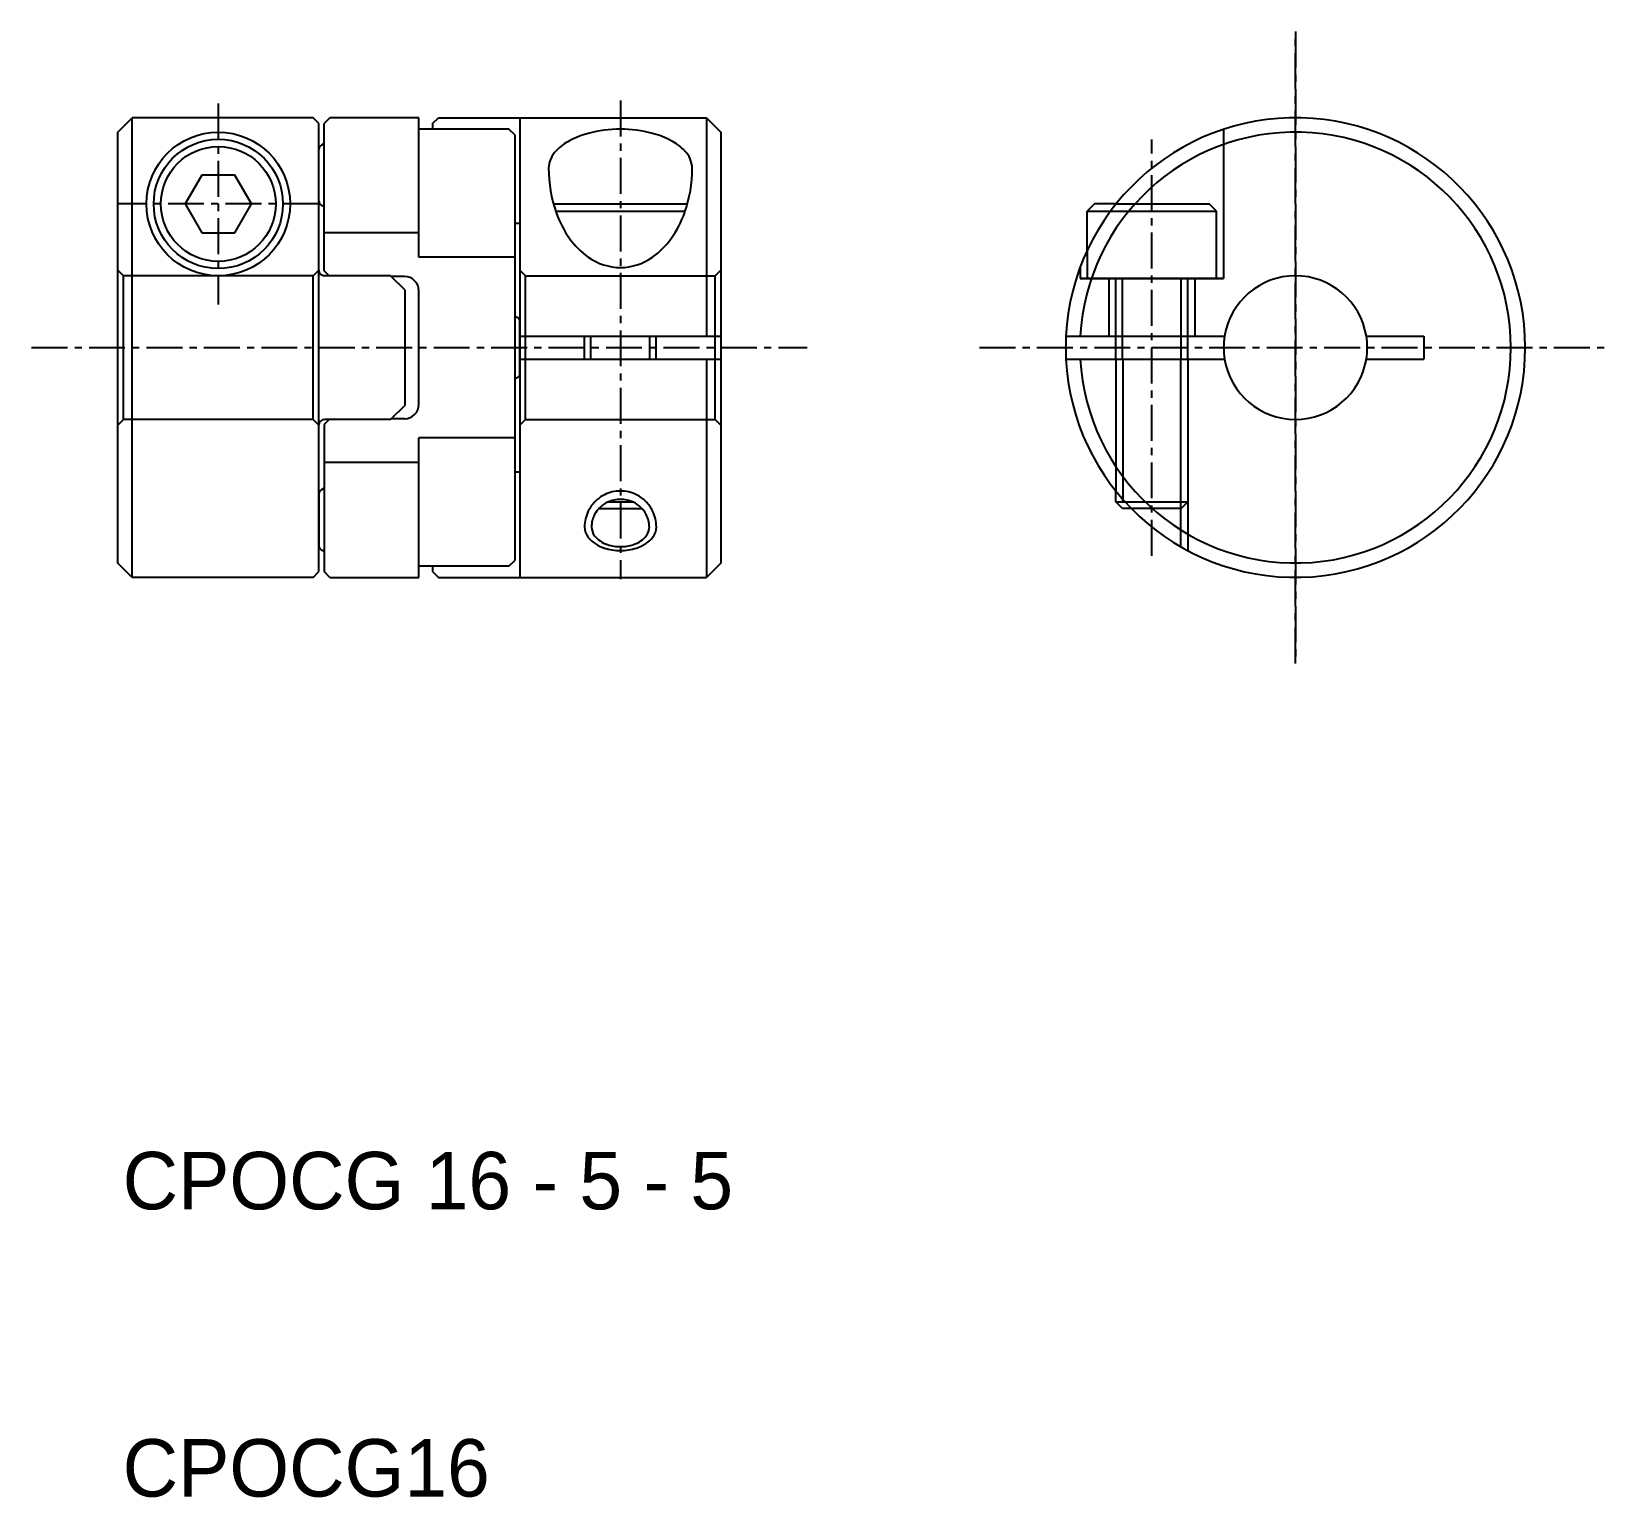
# Model space of a CAD drawing. Extents: x 160.7 to 215.7, y 75.6 to 126.6.
import ezdxf

# ---------------------------------------------------------------- set-up
doc = ezdxf.new("R2010")
doc.units = 0
doc.linetypes.add('CENTER', pattern=[2, 1.25, -0.25, 0.25, -0.25])
doc.linetypes.add('DASHED', pattern=[19.05, 12.7, -6.35])
doc.layers.get('0').update_dxf_attribs({"linetype": 'CONTINUOUS'})
doc.layers.add('CENTER', color=1, linetype='CENTER')

msp = doc.modelspace()

# ---------------------------------------------------------------- linework, layer by layer
for p, q in [((163.711, 123.087), (164.211, 123.587)), ((164.211, 107.587), (164.211, 123.587)), ((170.511, 123.587), (164.211, 123.587)), ((170.711, 123.387), (170.511, 123.587)), ((170.711, 118.287), (170.711, 123.387)), ((171.091, 123.587), (170.891, 123.387)), ((170.891, 118.262), (170.891, 123.387)), ((174.191, 123.587), (171.091, 123.587)), ((174.191, 123.195), (174.191, 123.587)), ((174.671, 123.387), (174.871, 123.587)), ((174.671, 123.387), (174.671, 123.195)), ((174.871, 123.587), (184.211, 123.587)), ((177.711, 123.587), (177.711, 107.587)), ((184.211, 123.587), (184.211, 115.987)), ((184.211, 123.587), (184.711, 123.087)), ((163.711, 108.087), (163.711, 123.087)), ((170.891, 122.691), (170.801, 122.639)), ((177.331, 123.195), (174.191, 123.195)), ((177.531, 122.995), (177.331, 123.195)), ((177.531, 122.995), (177.531, 108.18)), ((184.711, 123.087), (184.711, 108.087)), ((170.711, 120.691), (170.711, 122.483)), ((166.633, 121.587), (166.056, 120.587)), ((167.788, 121.587), (166.633, 121.587)), ((168.365, 120.587), (167.788, 121.587)), ((166.056, 120.587), (166.633, 119.587)), ((167.788, 119.587), (168.365, 120.587)), ((170.891, 120.483), (170.801, 120.535)), ((178.879, 120.587), (183.543, 120.587)), ((197.711, 120.587), (197.461, 120.337)), ((198.466, 120.587), (197.711, 120.587)), ((198.466, 120.587), (197.711, 120.587)), ((177.531, 119.917), (177.711, 119.917)), ((178.956, 120.337), (183.465, 120.337)), ((197.461, 120.337), (198.273, 120.337)), ((197.461, 120.337), (198.273, 120.337)), ((197.461, 118.969), (197.461, 120.337)), ((197.461, 118.969), (197.461, 120.337)), ((166.633, 119.587), (167.788, 119.587)), ((171.066, 118.087), (170.891, 118.262)), ((173.211, 118.087), (170.911, 118.087)), ((173.711, 117.587), (173.211, 118.087)), ((173.691, 118.062), (173.236, 118.062)), ((173.711, 113.587), (173.711, 117.587)), ((174.191, 113.612), (174.191, 117.562)), ((177.621, 116.639), (177.531, 116.691)), ((177.711, 114.691), (177.711, 116.483)), ((177.711, 115.987), (184.711, 115.987)), ((179.96, 115.187), (179.96, 115.987)), ((182.46, 115.187), (182.46, 115.987)), ((196.721, 115.987), (202.243, 115.987)), ((198.461, 115.187), (198.461, 115.987)), ((200.961, 115.187), (200.961, 115.987)), ((207.178, 115.987), (209.178, 115.987)), ((209.178, 115.987), (209.178, 115.187)), ((177.711, 115.187), (184.711, 115.187)), ((184.211, 115.187), (184.211, 107.587)), ((196.721, 115.187), (202.243, 115.187)), ((207.178, 115.187), (209.178, 115.187)), ((177.621, 114.535), (177.531, 114.483)), ((173.211, 113.087), (173.711, 113.587)), ((170.711, 107.787), (170.711, 112.887)), ((171.066, 113.087), (170.891, 112.912)), ((170.891, 112.912), (170.891, 107.787)), ((173.211, 113.087), (170.911, 113.087)), ((173.691, 113.112), (173.236, 113.112)), ((177.531, 111.257), (177.711, 111.257)), ((170.891, 110.691), (170.801, 110.639)), ((198.461, 110.212), (198.461, 110.593)), ((170.711, 110.483), (170.711, 108.691)), ((180.784, 110.212), (181.637, 110.212)), ((198.686, 109.987), (198.461, 110.212)), ((198.686, 109.987), (198.461, 110.212)), ((198.461, 110.212), (198.785, 110.212)), ((180.465, 109.987), (181.956, 109.987)), ((198.997, 109.987), (198.686, 109.987)), ((170.891, 108.483), (170.801, 108.535)), ((164.211, 107.587), (163.711, 108.087)), ((177.331, 107.98), (174.191, 107.98)), ((174.191, 107.587), (174.191, 107.98)), ((174.671, 107.98), (174.671, 107.787)), ((177.331, 107.98), (177.531, 108.18)), ((184.711, 108.087), (184.211, 107.587)), ((170.511, 107.587), (164.211, 107.587)), ((170.511, 107.587), (170.711, 107.787)), ((171.091, 107.587), (170.891, 107.787)), ((171.091, 107.587), (174.191, 107.587)), ((174.671, 107.787), (174.871, 107.587)), ((174.871, 107.587), (184.211, 107.587))]:
    msp.add_line(p, q)
at = {"color": 3, "linetype": 'DASHED'}
for p, q in [((174.191, 118.73), (174.191, 123.195)), ((202.211, 123.187), (202.211, 117.987)), ((198.466, 120.587), (201.711, 120.587)), ((201.961, 120.337), (201.711, 120.587)), ((198.273, 120.337), (201.961, 120.337)), ((201.961, 117.987), (201.961, 120.337)), ((174.191, 119.587), (170.891, 119.587)), ((197.461, 118.969), (197.461, 117.987)), ((163.911, 118.087), (163.711, 118.287)), ((170.511, 118.087), (170.711, 118.287)), ((170.711, 112.887), (170.711, 118.287)), ((177.531, 118.73), (174.191, 118.73)), ((177.911, 118.087), (177.711, 118.287)), ((184.511, 118.087), (184.711, 118.287)), ((197.211, 118.371), (197.211, 117.987)), ((170.511, 118.087), (163.911, 118.087)), ((163.911, 113.087), (163.911, 118.087)), ((170.511, 113.087), (170.511, 118.087)), ((177.911, 118.087), (184.511, 118.087)), ((177.911, 113.087), (177.911, 118.087)), ((184.511, 113.087), (184.511, 118.087)), ((197.211, 117.987), (202.211, 117.987)), ((202.211, 117.987), (197.211, 117.987)), ((198.211, 117.987), (198.211, 115.987)), ((198.461, 115.987), (198.461, 117.987)), ((198.686, 115.987), (198.686, 117.987)), ((200.736, 115.987), (200.736, 117.987)), ((200.961, 115.987), (200.961, 117.987)), ((201.211, 117.987), (201.211, 115.987)), ((198.461, 115.187), (198.461, 110.593)), ((198.704, 115.187), (198.704, 110.303)), ((200.717, 108.655), (200.717, 115.187)), ((200.961, 115.187), (200.961, 108.521)), ((163.711, 112.887), (163.911, 113.087)), ((170.511, 113.087), (163.911, 113.087)), ((170.711, 112.887), (170.511, 113.087)), ((177.911, 113.087), (177.711, 112.887)), ((177.911, 113.087), (184.511, 113.087)), ((184.511, 113.087), (184.711, 112.887)), ((177.531, 112.445), (174.191, 112.445)), ((174.191, 107.98), (174.191, 112.445)), ((174.191, 111.587), (170.891, 111.587)), ((198.461, 110.212), (198.785, 110.212)), ((198.704, 110.212), (198.704, 110.303)), ((198.785, 110.212), (200.961, 110.212)), ((200.736, 109.987), (200.961, 110.212)), ((200.736, 109.987), (198.997, 109.987))]:
    msp.add_line(p, q, dxfattribs=at)
at = {"color": 3}
for p, q in [((180.185, 115.187), (180.185, 115.987)), ((182.235, 115.187), (182.235, 115.987)), ((198.686, 115.187), (198.686, 115.987)), ((200.736, 115.187), (200.736, 115.987))]:
    msp.add_line(p, q, dxfattribs=at)
for radius in [2.5, 2.25, 2]:
    msp.add_circle((167.211, 120.587), radius)
for centre, radius, start, end in [((204.711, 115.587), 8, 182.866, 177.134), ((180.282, 121.185), 1.811, 117.6202, 136.2385), ((180.867, 120.101), 3.042, 104.7463, 117.9112), ((181.195, 118.866), 4.321, 89.7931, 104.7825), ((181.226, 118.866), 4.321, 75.2175, 90.2069), ((181.554, 120.101), 3.042, 62.0888, 75.2537), ((182.139, 121.185), 1.811, 43.7615, 62.3798), ((204.711, 115.587), 7.5, 183.0572, 176.9428), ((170.891, 122.483), 0.18, 119.9997, 180), ((179.61, 121.801), 0.9, 134.9257, 177.983), ((182.811, 121.801), 0.9, 2.017, 45.0742), ((183.295, 121.817), 4.584, 179.8158, 199.5377), ((179.126, 121.817), 4.584, 340.4624, 0.1843), ((170.891, 120.691), 0.18, 180, 240.0003), ((182.425, 121.509), 3.662, 199.5422, 215.4619), ((179.996, 121.509), 3.662, 324.5381, 340.4578), ((181.663, 120.96), 2.722, 215.3547, 234.7685), ((180.758, 120.96), 2.722, 305.2315, 324.6453), ((170.911, 118.287), 0.2, 180, 270), ((181.232, 120.33), 1.959, 234.4279, 269.3749), ((181.189, 120.33), 1.959, 270.6251, 305.5721), ((173.691, 117.562), 0.5, 0, 90), ((204.711, 115.587), 2.5, 9.2069, 170.7931), ((177.531, 116.483), 0.18, 0, 60.0003), ((204.711, 115.587), 8, 177.134, 182.866), ((204.711, 115.587), 2.5, 170.7931, 189.2069), ((204.711, 115.587), 2.5, 350.7931, 9.2069), ((204.711, 115.587), 2.5, 189.2069, 350.7931), ((177.531, 114.691), 0.18, 299.9997, 0), ((173.691, 113.612), 0.5, 270, 0), ((170.911, 112.887), 0.2, 90, 180), ((170.891, 110.483), 0.18, 119.9997, 180), ((181.211, 109.343), 1.251, 90, 116.5896), ((181.211, 109.343), 1.251, 63.4106, 90), ((181.212, 109.344), 1.251, 135.1089, 153.4593), ((181.164, 109.324), 0.964, 133.6039, 152.2917), ((181.211, 109.343), 1.251, 116.5896, 135.0301), ((181.194, 109.293), 1.007, 115.4561, 133.6063), ((181.211, 109.257), 1.046, 90, 115.4449), ((181.211, 109.257), 1.046, 64.5551, 90), ((181.227, 109.293), 1.007, 46.3937, 64.5439), ((181.211, 109.343), 1.251, 44.9698, 63.4106), ((181.257, 109.324), 0.964, 27.7083, 46.3961), ((181.211, 109.343), 1.251, 26.5405, 44.9698), ((181.212, 109.344), 1.251, 153.4593, 180.0783), ((181.13, 109.341), 0.925, 152.2739, 179.9475), ((181.291, 109.341), 0.925, 0.0525, 27.7261), ((181.211, 109.343), 1.251, 359.9989, 26.5405), ((180.567, 109.352), 0.606, 180.9635, 218.5468), ((180.837, 109.556), 0.944, 217.9744, 237.2972), ((180.724, 109.35), 0.519, 180.8171, 217.3417), ((180.928, 109.498), 0.771, 216.8711, 236.2508), ((181.494, 109.498), 0.771, 303.7492, 323.1289), ((181.584, 109.556), 0.944, 302.7028, 322.0256), ((181.698, 109.349), 0.519, 322.808, 359.3021), ((181.856, 109.354), 0.606, 321.2663, 358.9348), ((170.891, 108.691), 0.18, 180, 240.0003), ((181.072, 109.915), 1.374, 237.131, 252.1685), ((181.107, 109.76), 1.088, 236.109, 251.5029), ((181.204, 110.325), 1.804, 252.1592, 270.2), ((181.207, 110.059), 1.403, 251.4997, 270.1625), ((181.215, 110.059), 1.403, 269.8049, 288.5007), ((181.217, 110.325), 1.804, 269.8, 287.8408), ((181.315, 109.76), 1.088, 288.4971, 303.891), ((181.349, 109.915), 1.374, 287.8315, 302.869)]:
    msp.add_arc(centre, radius, start, end)
at = {"layer": 'CENTER'}
for p, q in [((204.711, 126.587), (204.711, 104.587)), ((204.711, 104.587), (204.711, 126.587)), ((167.211, 124.087), (167.211, 117.087)), ((181.211, 124.187), (181.211, 107.521)), ((199.711, 108.342), (199.711, 122.832)), ((170.711, 120.587), (163.711, 120.587)), ((160.711, 115.587), (187.711, 115.587)), ((193.711, 115.587), (215.711, 115.587)), ((193.711, 115.587), (215.711, 115.587))]:
    msp.add_line(p, q, dxfattribs=at)

# ---------------------------------------------------------------- texts
for s, p in [('CPOCG 16 - 5 - 5', (163.88, 85.587)), ('CPOCG16', (163.88, 75.587))]:
    msp.add_text(s, height=2).set_placement(p)

doc.saveas('drawing.dxf')
